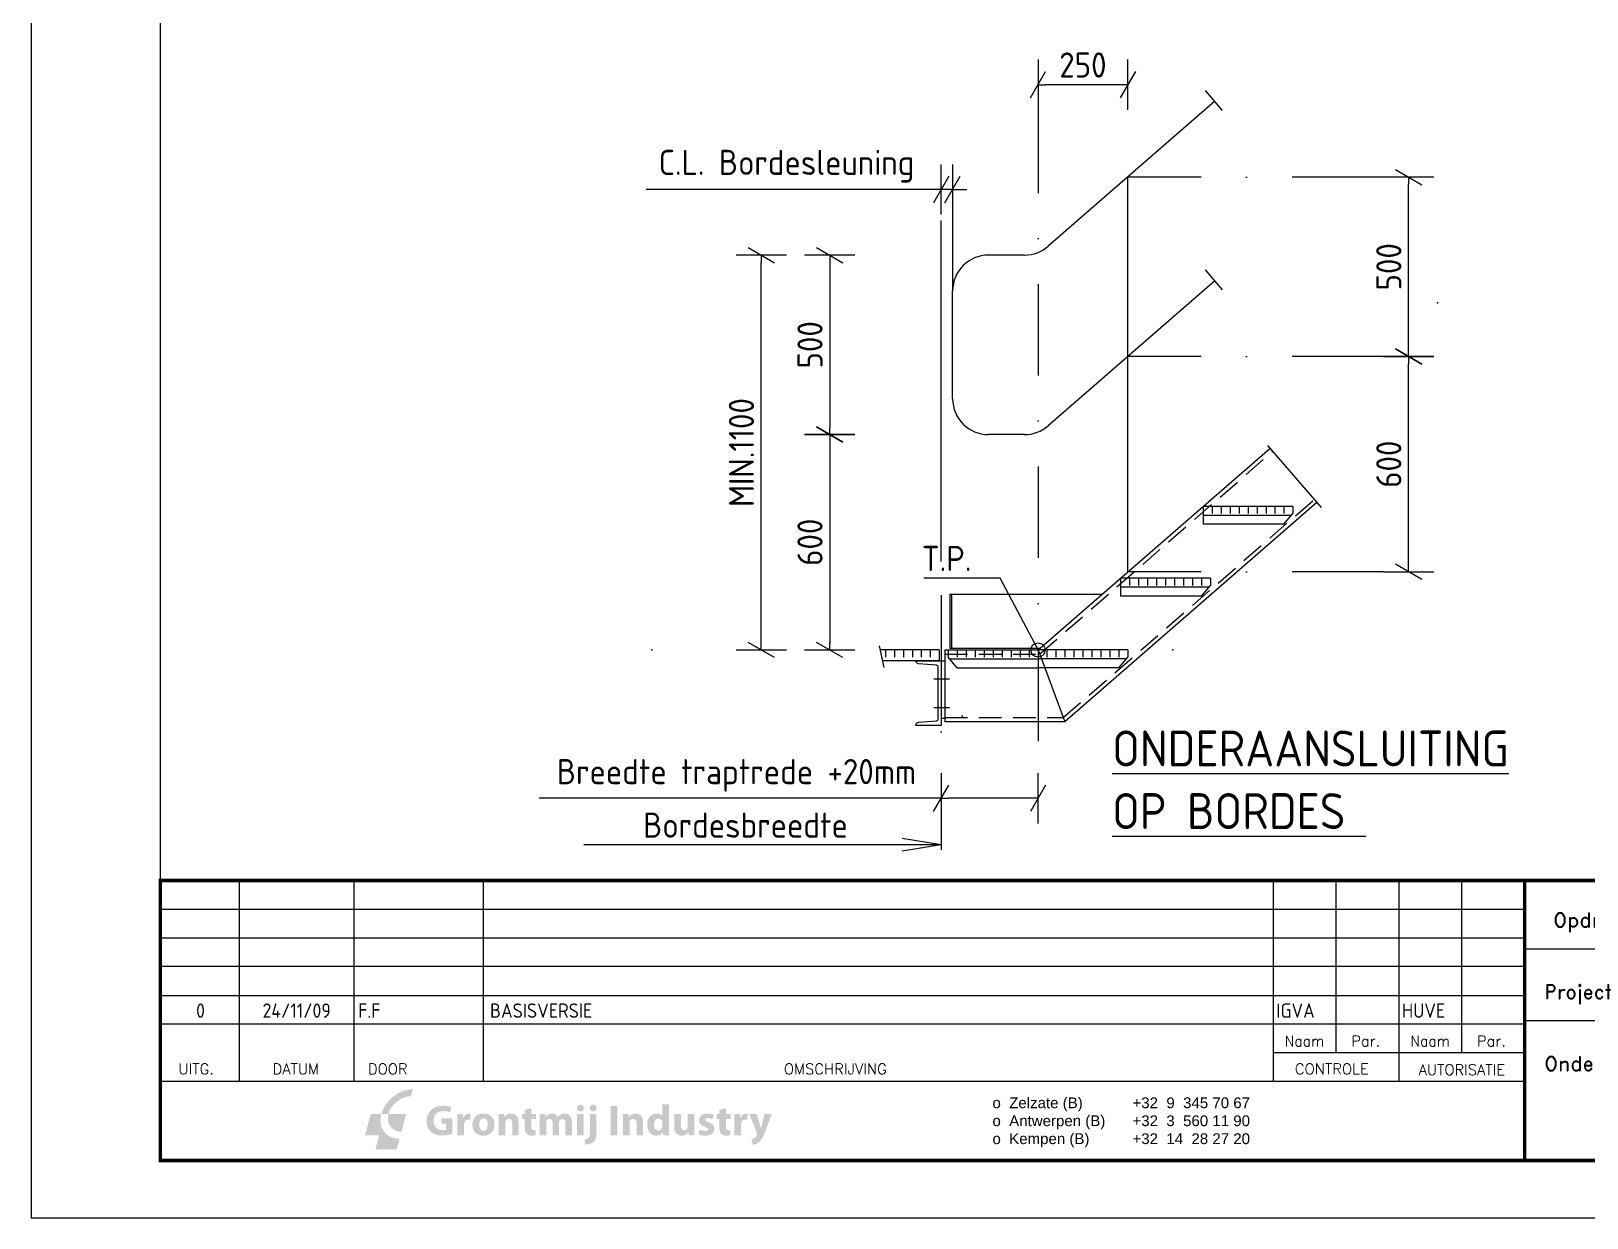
# Model space of a CAD drawing. Header units: millimetres. Extents: x 0 to 8666, y 0 to 5940.
# Drawn here: x 0 to 4333, y 0 to 3306 of the extents above; entities that cross this region are included whole.
import ezdxf
from ezdxf.enums import TextEntityAlignment as Align

# ---------------------------------------------------------------- set-up
doc = ezdxf.new("R2010")
doc.units = ezdxf.units.MM
doc.header["$LTSCALE"] = 20
for name, pattern in [('DASHDOT', [25.4, 12.7, -6.35, 0, -6.35]), ('DASHDOT2', [12.7, 6.35, -3.175, 0, -3.175]), ('HIDDEN2', [4.7625, 3.175, -1.5875])]:
    doc.linetypes.add(name, pattern=pattern)
for name, color, linetype in [('C-0200-maat', 7, 'Continuous'), ('C-0300-tekst-35', 2, 'Continuous'), ('LAYER_1', 160, 'Continuous'), ('MQStrNode', 7, 'Continuous'), ('O-0000-algemeen-co-25', 7, 'Continuous'), ('S-0100-ASLIJN-dd-06', 1, 'DASHDOT'), ('S-0200-maat', 7, 'Continuous'), ('S-0300-tekst-50', 6, 'Continuous'), ('S-2000-STAAL-ALG-co-25', 7, 'Continuous'), ('S-2020-STAAL-PROF-CO-25', 7, 'Continuous'), ('S-2030-staal-prstip-hi2-12', 3, 'HIDDEN2'), ('S-2040-staal-leun-dd2-70', 4, 'DASHDOT2'), ('TITEL', 7, 'Continuous')]:
    doc.layers.add(name, color=color, linetype=linetype)
doc.styles.add('ROMAND', font='romand')
doc.styles.get("Standard").update_dxf_attribs({"font": 'isocp.shx'})
doc.dimstyles.new('STIJL A', dxfattribs={"dimtxt": 70, "dimasz": 20, "dimexe": 50, "dimexo": 50, "dimgap": 20, "dimtad": 1, "dimdec": 0, "dimdsep": 46, "dimtxsty": 'Standard', "dimblk": 'MAATPUNT', "dimcen": 2.5, "dimse1": 1, "dimse2": 1, "dimclrt": 2, "dimadec": 0, "dimazin": 0, "dimtfac": 1, "dimtdec": 0, "dimtmove": 0, "dimatfit": 3, "dimldrblk": 'DOT', "dimfxl": 1, "dimtvp": 1, "dimarcsym": 0})
doc.dimstyles.new('STIJL C', dxfattribs={"dimtxt": 70, "dimasz": 60, "dimexe": 50, "dimexo": 50, "dimgap": 20, "dimtad": 1, "dimdec": 3, "dimlfac": 0.001, "dimzin": 1, "dimdsep": 46, "dimtxsty": 'Standard', "dimblk": 'NONE', "dimcen": 2.5, "dimclrt": 2, "dimadec": 0, "dimazin": 0, "dimtfac": 1, "dimtdec": 0, "dimtmove": 0, "dimatfit": 3, "dimldrblk": 'NONE', "dimfxl": 1, "dimtvp": 1, "dimarcsym": 0})

# ---------------------------------------------------------------- blocks, each defined once
blk = doc.blocks.new('A3')
at = {"color": 7}
blk.add_lwpolyline([(0, 0), (420, 0), (420, 297), (0, 297)], close=True, dxfattribs=at)
at = {"color": 4}
blk.add_lwpolyline([(18, 289), (413, 289), (413, 8), (18, 8)], close=True, dxfattribs=at)
blk = doc.blocks.new('BLOK1')
at = {"layer": 'LAYER_1', "lineweight": 0}
h = blk.add_hatch(color=12, dxfattribs=at)
h.dxf.hatch_style = 2
edge = h.paths.add_edge_path()
edge.add_spline(control_points=[(6.7, 14.88), (8.24, 20.6), (14.12, 25.23), (19.84, 25.23), (19.84, 25.23), (19.06, 22.28), (19.06, 22.28), (14.97, 22.28), (10.77, 18.97), (9.67, 14.88), (9.67, 14.88), (6.72, 14.88), (6.72, 14.88), (6.72, 14.88), (6.7, 14.88), (6.7, 14.88)], knot_values=[0, 0, 0, 0, 1, 1, 1, 2, 2, 2, 3, 3, 3, 4, 4, 4, 5, 5, 5, 5], degree=3, periodic=0)
h = blk.add_hatch(color=156, dxfattribs=at)
h.dxf.hatch_style = 2
edge = h.paths.add_edge_path()
edge.add_spline(control_points=[(17.07, 14.9), (17.07, 14.9), (15.1, 7.49), (15.1, 7.49), (11.01, 7.49), (8.58, 10.81), (9.69, 14.88), (9.69, 14.88), (17.07, 14.9), (17.07, 14.9)], knot_values=[0, 0, 0, 0, 1, 1, 1, 2, 2, 2, 3, 3, 3, 3], degree=3, periodic=0)
edge = h.paths.add_edge_path()
edge.add_spline(control_points=[(6.72, 14.9), (5.18, 9.18), (8.57, 4.55), (14.28, 4.55), (14.28, 4.55), (13.11, 0.09), (13.11, 0.09), (13.11, 0.09), (4.22, 0.09), (4.22, 0.09), (4.22, 0.09), (5.81, 6.01), (5.81, 6.01), (5.81, 6.01), (-0.1, 6.01), (-0.1, 6.01), (-0.1, 6.01), (2.27, 14.9), (2.27, 14.9), (2.27, 14.9), (6.7, 14.9), (6.7, 14.9), (6.7, 14.9), (6.72, 14.9), (6.72, 14.9)], knot_values=[0, 0, 0, 0, 1, 1, 1, 2, 2, 2, 3, 3, 3, 4, 4, 4, 5, 5, 5, 6, 6, 6, 7, 7, 7, 8, 8, 8, 8], degree=3, periodic=0)
h = blk.add_hatch(color=156, dxfattribs=at)
h.dxf.hatch_style = 2
edge = h.paths.add_edge_path()
edge.add_spline(control_points=[(36.31, 6.59), (35.45, 6.3), (33.84, 5.9), (32.23, 5.9), (30.01, 5.9), (28.4, 6.46), (27.28, 7.55), (26.15, 8.6), (25.54, 10.19), (25.56, 11.98), (25.57, 16.04), (28.52, 18.35), (32.52, 18.35), (34.1, 18.35), (35.31, 18.04), (35.91, 17.75), (35.91, 17.75), (35.33, 15.55), (35.33, 15.55), (34.66, 15.84), (33.83, 16.07), (32.49, 16.07), (30.19, 16.07), (28.45, 14.77), (28.45, 12.13), (28.45, 9.61), (30.03, 8.13), (32.29, 8.13), (32.92, 8.13), (33.43, 8.2), (33.65, 8.31), (33.65, 8.31), (33.65, 10.86), (33.65, 10.86), (33.65, 10.86), (31.76, 10.86), (31.76, 10.86), (31.76, 10.86), (31.76, 13.01), (31.76, 13.01), (31.76, 13.01), (36.31, 13.01), (36.31, 13.01), (36.31, 13.01), (36.31, 6.59), (36.31, 6.59)], knot_values=[0, 0, 0, 0, 1, 1, 1, 2, 2, 2, 3, 3, 3, 4, 4, 4, 5, 5, 5, 6, 6, 6, 7, 7, 7, 8, 8, 8, 9, 9, 9, 10, 10, 10, 11, 11, 11, 12, 12, 12, 13, 13, 13, 14, 14, 14, 15, 15, 15, 15], degree=3, periodic=0)
h = blk.add_hatch(color=156, dxfattribs=at)
h.dxf.hatch_style = 2
edge = h.paths.add_edge_path()
edge.add_spline(control_points=[(38.42, 11.96), (38.42, 13.27), (38.39, 14.12), (38.35, 14.88), (38.35, 14.88), (40.72, 14.88), (40.72, 14.88), (40.72, 14.88), (40.81, 13.25), (40.81, 13.25), (40.81, 13.25), (40.88, 13.25), (40.88, 13.25), (41.34, 14.53), (42.42, 15.08), (43.27, 15.08), (43.52, 15.08), (43.65, 15.08), (43.85, 15.04), (43.85, 15.04), (43.85, 12.43), (43.85, 12.43), (43.65, 12.49), (43.42, 12.52), (43.11, 12.52), (42.1, 12.52), (41.41, 11.98), (41.23, 11.13), (41.19, 10.95), (41.17, 10.73), (41.17, 10.52), (41.17, 10.52), (41.17, 6.03), (41.17, 6.03), (41.17, 6.03), (38.42, 6.03), (38.42, 6.03), (38.42, 6.03), (38.42, 11.96), (38.42, 11.96)], knot_values=[0, 0, 0, 0, 1, 1, 1, 2, 2, 2, 3, 3, 3, 4, 4, 4, 5, 5, 5, 6, 6, 6, 7, 7, 7, 8, 8, 8, 9, 9, 9, 10, 10, 10, 11, 11, 11, 12, 12, 12, 13, 13, 13, 13], degree=3, periodic=0)
h = blk.add_hatch(color=156, dxfattribs=at)
edge = h.paths.add_edge_path(flags=16)
edge.add_spline(control_points=[(47.49, 10.46), (47.49, 8.94), (48.12, 7.8), (49.3, 7.8), (50.36, 7.8), (51.05, 8.87), (51.05, 10.46), (51.05, 11.78), (50.55, 13.12), (49.3, 13.12), (47.98, 13.12), (47.49, 11.76), (47.49, 10.46)], knot_values=[0, 0, 0, 0, 1, 1, 1, 2, 2, 2, 3, 3, 3, 4, 4, 4, 4], degree=3, periodic=0)
edge = h.paths.add_edge_path()
edge.add_spline(control_points=[(53.89, 10.55), (53.89, 7.31), (51.59, 5.83), (49.22, 5.83), (46.64, 5.83), (44.65, 7.53), (44.65, 10.39), (44.65, 13.25), (46.53, 15.08), (49.37, 15.08), (52.08, 15.08), (53.89, 13.21), (53.89, 10.55)], knot_values=[0, 0, 0, 0, 1, 1, 1, 2, 2, 2, 3, 3, 3, 4, 4, 4, 4], degree=3, periodic=0)
h = blk.add_hatch(color=156, dxfattribs=at)
h.dxf.hatch_style = 2
edge = h.paths.add_edge_path()
edge.add_spline(control_points=[(55.59, 12.05), (55.59, 13.16), (55.56, 14.1), (55.52, 14.88), (55.52, 14.88), (57.91, 14.88), (57.91, 14.88), (57.91, 14.88), (58.04, 13.67), (58.04, 13.67), (58.04, 13.67), (58.09, 13.67), (58.09, 13.67), (58.45, 14.23), (59.36, 15.08), (60.82, 15.08), (62.63, 15.08), (63.99, 13.88), (63.99, 11.28), (63.99, 11.28), (63.99, 6.03), (63.99, 6.03), (63.99, 6.03), (61.24, 6.03), (61.24, 6.03), (61.24, 6.03), (61.24, 10.93), (61.24, 10.93), (61.24, 12.07), (60.84, 12.85), (59.85, 12.85), (59.09, 12.85), (58.63, 12.33), (58.45, 11.82), (58.38, 11.64), (58.34, 11.39), (58.34, 11.13), (58.34, 11.13), (58.34, 6.03), (58.34, 6.03), (58.34, 6.03), (55.59, 6.03), (55.59, 6.03), (55.59, 6.03), (55.59, 12.05), (55.59, 12.05)], knot_values=[0, 0, 0, 0, 1, 1, 1, 2, 2, 2, 3, 3, 3, 4, 4, 4, 5, 5, 5, 6, 6, 6, 7, 7, 7, 8, 8, 8, 9, 9, 9, 10, 10, 10, 11, 11, 11, 12, 12, 12, 13, 13, 13, 14, 14, 14, 15, 15, 15, 15], degree=3, periodic=0)
h = blk.add_hatch(color=156, dxfattribs=at)
h.dxf.hatch_style = 2
edge = h.paths.add_edge_path()
edge.add_spline(control_points=[(69.17, 17.28), (69.17, 17.28), (69.17, 14.88), (69.17, 14.88), (69.17, 14.88), (71.14, 14.88), (71.14, 14.88), (71.14, 14.88), (71.14, 12.85), (71.14, 12.85), (71.14, 12.85), (69.17, 12.85), (69.17, 12.85), (69.17, 12.85), (69.17, 9.65), (69.17, 9.65), (69.17, 8.58), (69.42, 8.09), (70.25, 8.09), (70.63, 8.09), (70.79, 8.11), (71.07, 8.16), (71.07, 8.16), (71.08, 6.08), (71.08, 6.08), (70.72, 5.94), (70.07, 5.83), (69.29, 5.83), (68.41, 5.83), (67.66, 6.16), (67.23, 6.61), (66.72, 7.13), (66.47, 7.98), (66.47, 9.23), (66.47, 9.23), (66.47, 12.85), (66.47, 12.85), (66.47, 12.85), (65.29, 12.85), (65.29, 12.85), (65.29, 12.85), (65.29, 14.88), (65.29, 14.88), (65.29, 14.88), (66.47, 14.88), (66.47, 14.88), (66.47, 14.88), (66.47, 16.54), (66.47, 16.54), (66.47, 16.54), (69.17, 17.28), (69.17, 17.28)], knot_values=[0, 0, 0, 0, 1, 1, 1, 2, 2, 2, 3, 3, 3, 4, 4, 4, 5, 5, 5, 6, 6, 6, 7, 7, 7, 8, 8, 8, 9, 9, 9, 10, 10, 10, 11, 11, 11, 12, 12, 12, 13, 13, 13, 14, 14, 14, 15, 15, 15, 16, 16, 16, 17, 17, 17, 17], degree=3, periodic=0)
h = blk.add_hatch(color=156, dxfattribs=at)
h.dxf.hatch_style = 2
edge = h.paths.add_edge_path()
edge.add_spline(control_points=[(72.73, 12.05), (72.73, 13.16), (72.69, 14.1), (72.66, 14.88), (72.66, 14.88), (74.97, 14.88), (74.97, 14.88), (74.97, 14.88), (75.1, 13.68), (75.1, 13.68), (75.1, 13.68), (75.15, 13.68), (75.15, 13.68), (75.53, 14.24), (76.31, 15.08), (77.83, 15.08), (78.97, 15.08), (79.88, 14.5), (80.26, 13.57), (80.26, 13.57), (80.29, 13.57), (80.29, 13.57), (80.62, 14.05), (81.02, 14.39), (81.43, 14.64), (81.92, 14.93), (82.47, 15.08), (83.12, 15.08), (84.82, 15.08), (86.1, 13.88), (86.1, 11.24), (86.1, 11.24), (86.1, 6.03), (86.1, 6.03), (86.1, 6.03), (83.42, 6.03), (83.42, 6.03), (83.42, 6.03), (83.42, 10.84), (83.42, 10.84), (83.42, 12.13), (83.01, 12.87), (82.12, 12.87), (81.49, 12.87), (81.04, 12.43), (80.85, 11.91), (80.78, 11.71), (80.75, 11.42), (80.75, 11.2), (80.75, 11.2), (80.75, 6.03), (80.75, 6.03), (80.75, 6.03), (78.07, 6.03), (78.07, 6.03), (78.07, 6.03), (78.07, 10.99), (78.07, 10.99), (78.07, 12.11), (77.67, 12.87), (76.8, 12.87), (76.1, 12.87), (75.68, 12.33), (75.52, 11.87), (75.43, 11.66), (75.41, 11.4), (75.41, 11.19), (75.41, 11.19), (75.41, 6.03), (75.41, 6.03), (75.41, 6.03), (72.73, 6.03), (72.73, 6.03), (72.73, 6.03), (72.73, 12.05), (72.73, 12.05)], knot_values=[0, 0, 0, 0, 1, 1, 1, 2, 2, 2, 3, 3, 3, 4, 4, 4, 5, 5, 5, 6, 6, 6, 7, 7, 7, 8, 8, 8, 9, 9, 9, 10, 10, 10, 11, 11, 11, 12, 12, 12, 13, 13, 13, 14, 14, 14, 15, 15, 15, 16, 16, 16, 17, 17, 17, 18, 18, 18, 19, 19, 19, 20, 20, 20, 21, 21, 21, 22, 22, 22, 23, 23, 23, 24, 24, 24, 25, 25, 25, 25], degree=3, periodic=0)
h = blk.add_hatch(color=156, dxfattribs=at)
h.dxf.hatch_style = 2
edge = h.paths.add_edge_path()
edge.add_spline(control_points=[(88.29, 6.03), (88.29, 6.03), (88.29, 14.88), (88.29, 14.88), (88.29, 14.88), (91.04, 14.88), (91.04, 14.88), (91.04, 14.88), (91.04, 6.03), (91.04, 6.03), (91.04, 6.03), (88.29, 6.03), (88.29, 6.03)], knot_values=[0, 0, 0, 0, 1, 1, 1, 2, 2, 2, 3, 3, 3, 4, 4, 4, 4], degree=3, periodic=0)
edge = h.paths.add_edge_path()
edge.add_spline(control_points=[(91.13, 17.34), (91.13, 16.58), (90.55, 15.96), (89.65, 15.96), (88.78, 15.96), (88.2, 16.58), (88.22, 17.34), (88.2, 18.13), (88.78, 18.73), (89.67, 18.73), (90.55, 18.73), (91.11, 18.13), (91.13, 17.34)], knot_values=[0, 0, 0, 0, 1, 1, 1, 2, 2, 2, 3, 3, 3, 4, 4, 4, 4], degree=3, periodic=0)
h = blk.add_hatch(color=156, dxfattribs=at)
h.dxf.hatch_style = 2
edge = h.paths.add_edge_path()
edge.add_spline(control_points=[(96.43, 17.34), (96.43, 16.58), (95.87, 15.96), (94.95, 15.96), (94.08, 15.96), (93.52, 16.58), (93.52, 17.34), (93.52, 18.13), (94.08, 18.73), (94.99, 18.73), (95.87, 18.73), (96.42, 18.13), (96.43, 17.34)], knot_values=[0, 0, 0, 0, 1, 1, 1, 2, 2, 2, 3, 3, 3, 4, 4, 4, 4], degree=3, periodic=0)
edge = h.paths.add_edge_path()
edge.add_spline(control_points=[(91.42, 4.29), (92.15, 4.35), (92.71, 4.51), (93.05, 4.87), (93.45, 5.29), (93.59, 5.99), (93.59, 7.75), (93.59, 7.75), (93.59, 14.88), (93.59, 14.88), (93.59, 14.88), (96.36, 14.88), (96.36, 14.88), (96.36, 14.88), (96.36, 7.1), (96.36, 7.1), (96.36, 5.16), (95.93, 3.98), (95.11, 3.22), (94.3, 2.46), (93.01, 2.14), (91.69, 2.14), (91.69, 2.14), (91.42, 4.29), (91.42, 4.29)], knot_values=[0, 0, 0, 0, 1, 1, 1, 2, 2, 2, 3, 3, 3, 4, 4, 4, 5, 5, 5, 6, 6, 6, 7, 7, 7, 8, 8, 8, 8], degree=3, periodic=0)
h = blk.add_hatch(color=156, dxfattribs=at)
h.dxf.hatch_style = 2
edge = h.paths.add_edge_path()
edge.add_spline(control_points=[(105.03, 18.23), (105.03, 18.23), (105.03, 6.03), (105.03, 6.03), (105.03, 6.03), (102.26, 6.03), (102.26, 6.03), (102.26, 6.03), (102.26, 18.23), (102.26, 18.23), (102.26, 18.23), (105.03, 18.23), (105.03, 18.23)], knot_values=[0, 0, 0, 0, 1, 1, 1, 2, 2, 2, 3, 3, 3, 4, 4, 4, 4], degree=3, periodic=0)
h = blk.add_hatch(color=156, dxfattribs=at)
h.dxf.hatch_style = 2
edge = h.paths.add_edge_path()
edge.add_spline(control_points=[(107.38, 12.05), (107.38, 13.16), (107.34, 14.1), (107.31, 14.88), (107.31, 14.88), (109.7, 14.88), (109.7, 14.88), (109.7, 14.88), (109.82, 13.67), (109.82, 13.67), (109.82, 13.67), (109.88, 13.67), (109.88, 13.67), (110.24, 14.23), (111.14, 15.08), (112.61, 15.08), (114.42, 15.08), (115.78, 13.88), (115.78, 11.28), (115.78, 11.28), (115.78, 6.03), (115.78, 6.03), (115.78, 6.03), (113.03, 6.03), (113.03, 6.03), (113.03, 6.03), (113.03, 10.93), (113.03, 10.93), (113.03, 12.07), (112.63, 12.85), (111.63, 12.85), (110.87, 12.85), (110.42, 12.33), (110.24, 11.82), (110.17, 11.64), (110.13, 11.39), (110.13, 11.13), (110.13, 11.13), (110.13, 6.03), (110.13, 6.03), (110.13, 6.03), (107.38, 6.03), (107.38, 6.03), (107.38, 6.03), (107.38, 12.05), (107.38, 12.05)], knot_values=[0, 0, 0, 0, 1, 1, 1, 2, 2, 2, 3, 3, 3, 4, 4, 4, 5, 5, 5, 6, 6, 6, 7, 7, 7, 8, 8, 8, 9, 9, 9, 10, 10, 10, 11, 11, 11, 12, 12, 12, 13, 13, 13, 14, 14, 14, 15, 15, 15, 15], degree=3, periodic=0)
h = blk.add_hatch(color=156, dxfattribs=at)
edge = h.paths.add_edge_path(flags=16)
edge.add_spline(control_points=[(123.81, 11.13), (123.81, 11.28), (123.79, 11.48), (123.78, 11.62), (123.61, 12.36), (123.02, 12.98), (122.16, 12.98), (120.92, 12.98), (120.26, 11.86), (120.26, 10.46), (120.26, 8.96), (121.01, 8.02), (122.15, 8.02), (122.94, 8.02), (123.58, 8.56), (123.74, 9.34), (123.79, 9.54), (123.81, 9.74), (123.81, 9.97), (123.81, 9.97), (123.81, 11.13), (123.81, 11.13)], knot_values=[0, 0, 0, 0, 1, 1, 1, 2, 2, 2, 3, 3, 3, 4, 4, 4, 5, 5, 5, 6, 6, 6, 7, 7, 7, 7], degree=3, periodic=0)
edge = h.paths.add_edge_path()
edge.add_spline(control_points=[(126.56, 18.88), (126.56, 18.88), (126.56, 8.67), (126.56, 8.67), (126.56, 7.68), (126.6, 6.63), (126.63, 6.03), (126.63, 6.03), (124.19, 6.03), (124.19, 6.03), (124.19, 6.03), (124.06, 7.33), (124.06, 7.33), (124.06, 7.33), (124.03, 7.33), (124.03, 7.33), (123.47, 6.34), (122.4, 5.83), (121.26, 5.83), (119.16, 5.83), (117.48, 7.62), (117.48, 10.37), (117.46, 13.36), (119.32, 15.08), (121.44, 15.08), (122.53, 15.08), (123.38, 14.7), (123.78, 14.08), (123.78, 14.08), (123.81, 14.08), (123.81, 14.08), (123.81, 14.08), (123.81, 18.88), (123.81, 18.88), (123.81, 18.88), (126.56, 18.88), (126.56, 18.88)], knot_values=[0, 0, 0, 0, 1, 1, 1, 2, 2, 2, 3, 3, 3, 4, 4, 4, 5, 5, 5, 6, 6, 6, 7, 7, 7, 8, 8, 8, 9, 9, 9, 10, 10, 10, 11, 11, 11, 12, 12, 12, 12], degree=3, periodic=0)
h = blk.add_hatch(color=156, dxfattribs=at)
h.dxf.hatch_style = 2
edge = h.paths.add_edge_path()
edge.add_spline(control_points=[(137.11, 8.87), (137.11, 7.71), (137.15, 6.77), (137.18, 6.03), (137.18, 6.03), (134.79, 6.03), (134.79, 6.03), (134.79, 6.03), (134.67, 7.28), (134.67, 7.28), (134.67, 7.28), (134.61, 7.28), (134.61, 7.28), (134.27, 6.73), (133.44, 5.83), (131.85, 5.83), (130.05, 5.83), (128.73, 6.95), (128.73, 9.68), (128.73, 9.68), (128.73, 14.88), (128.73, 14.88), (128.73, 14.88), (131.5, 14.88), (131.5, 14.88), (131.5, 14.88), (131.5, 10.12), (131.5, 10.12), (131.5, 8.83), (131.92, 8.06), (132.88, 8.06), (133.64, 8.06), (134.07, 8.58), (134.25, 9.01), (134.32, 9.18), (134.34, 9.39), (134.34, 9.61), (134.34, 9.61), (134.34, 14.88), (134.34, 14.88), (134.34, 14.88), (137.11, 14.88), (137.11, 14.88), (137.11, 14.88), (137.11, 8.87), (137.11, 8.87)], knot_values=[0, 0, 0, 0, 1, 1, 1, 2, 2, 2, 3, 3, 3, 4, 4, 4, 5, 5, 5, 6, 6, 6, 7, 7, 7, 8, 8, 8, 9, 9, 9, 10, 10, 10, 11, 11, 11, 12, 12, 12, 13, 13, 13, 14, 14, 14, 15, 15, 15, 15], degree=3, periodic=0)
h = blk.add_hatch(color=156, dxfattribs=at)
h.dxf.hatch_style = 2
edge = h.paths.add_edge_path()
edge.add_spline(control_points=[(139.3, 8.44), (139.81, 8.13), (140.86, 7.77), (141.67, 7.77), (142.5, 7.77), (142.85, 8.06), (142.85, 8.51), (142.85, 8.96), (142.58, 9.18), (141.54, 9.52), (139.72, 10.14), (139.01, 11.13), (139.03, 12.16), (139.03, 13.83), (140.44, 15.08), (142.63, 15.08), (143.66, 15.08), (144.58, 14.84), (145.13, 14.57), (145.13, 14.57), (144.64, 12.67), (144.64, 12.67), (144.24, 12.89), (143.48, 13.18), (142.72, 13.18), (142.05, 13.18), (141.67, 12.91), (141.67, 12.45), (141.67, 12.04), (142.01, 11.82), (143.1, 11.44), (144.78, 10.86), (145.49, 10.01), (145.51, 8.71), (145.51, 7.06), (144.2, 5.83), (141.67, 5.83), (140.51, 5.83), (139.48, 6.1), (138.81, 6.46), (138.81, 6.46), (139.3, 8.44), (139.3, 8.44)], knot_values=[0, 0, 0, 0, 1, 1, 1, 2, 2, 2, 3, 3, 3, 4, 4, 4, 5, 5, 5, 6, 6, 6, 7, 7, 7, 8, 8, 8, 9, 9, 9, 10, 10, 10, 11, 11, 11, 12, 12, 12, 13, 13, 13, 14, 14, 14, 14], degree=3, periodic=0)
h = blk.add_hatch(color=156, dxfattribs=at)
h.dxf.hatch_style = 2
edge = h.paths.add_edge_path()
edge.add_spline(control_points=[(150.25, 17.28), (150.25, 17.28), (150.25, 14.88), (150.25, 14.88), (150.25, 14.88), (152.22, 14.88), (152.22, 14.88), (152.22, 14.88), (152.22, 12.85), (152.22, 12.85), (152.22, 12.85), (150.25, 12.85), (150.25, 12.85), (150.25, 12.85), (150.25, 9.65), (150.25, 9.65), (150.25, 8.58), (150.5, 8.09), (151.33, 8.09), (151.71, 8.09), (151.88, 8.11), (152.15, 8.16), (152.15, 8.16), (152.17, 6.08), (152.17, 6.08), (151.8, 5.94), (151.15, 5.83), (150.37, 5.83), (149.49, 5.83), (148.75, 6.16), (148.31, 6.61), (147.8, 7.13), (147.55, 7.98), (147.55, 9.23), (147.55, 9.23), (147.55, 12.85), (147.55, 12.85), (147.55, 12.85), (146.38, 12.85), (146.38, 12.85), (146.38, 12.85), (146.38, 14.88), (146.38, 14.88), (146.38, 14.88), (147.55, 14.88), (147.55, 14.88), (147.55, 14.88), (147.55, 16.54), (147.55, 16.54), (147.55, 16.54), (150.25, 17.28), (150.25, 17.28)], knot_values=[0, 0, 0, 0, 1, 1, 1, 2, 2, 2, 3, 3, 3, 4, 4, 4, 5, 5, 5, 6, 6, 6, 7, 7, 7, 8, 8, 8, 9, 9, 9, 10, 10, 10, 11, 11, 11, 12, 12, 12, 13, 13, 13, 14, 14, 14, 15, 15, 15, 16, 16, 16, 17, 17, 17, 17], degree=3, periodic=0)
h = blk.add_hatch(color=156, dxfattribs=at)
h.dxf.hatch_style = 2
edge = h.paths.add_edge_path()
edge.add_spline(control_points=[(153.81, 11.96), (153.81, 13.27), (153.78, 14.12), (153.74, 14.88), (153.74, 14.88), (156.11, 14.88), (156.11, 14.88), (156.11, 14.88), (156.2, 13.25), (156.2, 13.25), (156.2, 13.25), (156.27, 13.25), (156.27, 13.25), (156.73, 14.53), (157.81, 15.08), (158.66, 15.08), (158.92, 15.08), (159.04, 15.08), (159.24, 15.04), (159.24, 15.04), (159.24, 12.43), (159.24, 12.43), (159.04, 12.49), (158.81, 12.52), (158.5, 12.52), (157.49, 12.52), (156.8, 11.98), (156.62, 11.13), (156.58, 10.95), (156.56, 10.73), (156.56, 10.52), (156.56, 10.52), (156.56, 6.03), (156.56, 6.03), (156.56, 6.03), (153.81, 6.03), (153.81, 6.03), (153.81, 6.03), (153.81, 11.96), (153.81, 11.96)], knot_values=[0, 0, 0, 0, 1, 1, 1, 2, 2, 2, 3, 3, 3, 4, 4, 4, 5, 5, 5, 6, 6, 6, 7, 7, 7, 8, 8, 8, 9, 9, 9, 10, 10, 10, 11, 11, 11, 12, 12, 12, 13, 13, 13, 13], degree=3, periodic=0)
h = blk.add_hatch(color=156, dxfattribs=at)
h.dxf.hatch_style = 2
edge = h.paths.add_edge_path()
edge.add_spline(control_points=[(163.08, 14.88), (163.08, 14.88), (164.4, 10.53), (164.4, 10.53), (164.54, 10.01), (164.72, 9.36), (164.83, 8.89), (164.83, 8.89), (164.89, 8.89), (164.89, 8.89), (165.01, 9.36), (165.16, 10.03), (165.28, 10.53), (165.28, 10.53), (166.37, 14.88), (166.37, 14.88), (166.37, 14.88), (169.32, 14.88), (169.32, 14.88), (169.32, 14.88), (167.26, 9.05), (167.26, 9.05), (165.99, 5.54), (165.14, 4.13), (164.14, 3.24), (163.19, 2.41), (162.17, 2.12), (161.48, 2.03), (161.48, 2.03), (160.91, 4.36), (160.91, 4.36), (161.25, 4.42), (161.68, 4.58), (162.1, 4.83), (162.52, 5.05), (162.97, 5.49), (163.24, 5.94), (163.33, 6.07), (163.38, 6.21), (163.38, 6.34), (163.38, 6.43), (163.37, 6.57), (163.26, 6.79), (163.26, 6.79), (160.02, 14.88), (160.02, 14.88), (160.02, 14.88), (163.08, 14.88), (163.08, 14.88)], knot_values=[0, 0, 0, 0, 1, 1, 1, 2, 2, 2, 3, 3, 3, 4, 4, 4, 5, 5, 5, 6, 6, 6, 7, 7, 7, 8, 8, 8, 9, 9, 9, 10, 10, 10, 11, 11, 11, 12, 12, 12, 13, 13, 13, 14, 14, 14, 15, 15, 15, 16, 16, 16, 16], degree=3, periodic=0)
blk = doc.blocks.new('Logo Grontmij Industry')
blk.add_blockref('BLOK1', (0, 0))
blk = doc.blocks.new('TH-GI-A3-N')
at = {"layer": 'TITEL'}
for p, q in [((11, 11), (11, 39)), ((27, 11), (27, 39)), ((45, 11), (45, 39)), ((155, 11), (155, 39)), ((163.75, 15), (163.75, 39)), ((172.5, 11), (172.5, 39)), ((181.25, 15), (181.25, 39)), ((0, 35), (190, 35)), ((0, 31), (190, 31)), ((190, 29.5), (395, 29.5)), ((190, 27), (0, 27)), ((0, 23), (190, 23)), ((190, 19.5), (338.5, 19.5)), ((190, 19), (0, 19)), ((172.5, 15), (155, 15)), ((190, 15), (172.5, 15)), ((190, 11), (0, 11))]:
    blk.add_line(p, q, dxfattribs=at)
at = {"layer": 'TITEL', "const_width": 0.5}
blk.add_lwpolyline([(395, 0), (0, 0), (0, 39), (395, 39)], close=True, dxfattribs=at)
blk.add_lwpolyline([(190, 39), (190, 0)], dxfattribs=at)
at = {"layer": 'TITEL', "xscale": 0.3342401487458133, "yscale": 0.3342401487458213, "zscale": 0.3342401487458221}
blk.add_blockref('Logo Grontmij Industry', (28.53, 1.5), dxfattribs=at)
at = {"char_height": 1.5, "attachment_point": 1}
for s, insert, width in [('{\\fArial|b0|i0|c0|p34;o  Zelzate (B)}', (115.88, 8.78), 15.62), ('{\\fArial|b0|i0|c0|p34;+32  9  345 70 67}', (135.38, 8.78), 19.12), ('{\\fArial|b0|i0|c0|p34;o  Antwerpen (B)}', (115.88, 6.28), 15.62), ('{\\fArial|b0|i0|c0|p34;+32  3  560 11 90}', (135.38, 6.28), 19.12), ('{\\fArial|b0|i0|c0|p34;o  Kempen (B)}', (115.88, 3.78), 15.62), ('{\\fArial|b0|i0|c0|p34;+32  14  28 27 20}', (135.38, 3.78), 19.12)]:
    blk.add_mtext(s, dxfattribs=dict(at, insert=insert, width=width))
for tag, p in [('UITGAVE', (5.59, 35.88)), ('DATUM', (18.98, 35.88)), ('UITGAVE', (5.59, 31.88)), ('DATUM', (18.98, 31.88)), ('UITGAVE', (5.59, 27.88)), ('DATUM', (18.98, 27.88)), ('UITGAVE', (5.59, 23.88)), ('DATUM', (18.98, 23.88)), ('UITGAVE', (5.59, 19.88)), ('DATUM', (18.98, 19.88))]:
    blk.add_attdef(tag, text='', height=2).set_placement(p, align=Align.CENTER)
for tag, p in [('DOOR', (27.54, 35.88)), ('OMSCHRIJVING', (45.91, 35.88)), ('CONTNAAM', (155.42, 35.88)), ('AUTNAAM', (172.92, 35.88)), ('DOOR', (27.54, 31.88)), ('OMSCHRIJVING', (45.91, 31.88)), ('CONTNAAM', (155.42, 31.88)), ('AUTNAAM', (172.92, 31.88)), ('DOOR', (27.54, 27.88)), ('OMSCHRIJVING', (45.91, 27.88)), ('CONTNAAM', (155.42, 27.88)), ('AUTNAAM', (172.92, 27.88)), ('DOOR', (27.54, 23.88)), ('OMSCHRIJVING', (45.91, 23.88)), ('CONTNAAM', (155.42, 23.88)), ('AUTNAAM', (172.92, 23.88)), ('DOOR', (27.54, 19.88)), ('OMSCHRIJVING', (45.91, 19.88)), ('CONTNAAM', (155.42, 19.88)), ('AUTNAAM', (172.92, 19.88))]:
    blk.add_attdef(tag, p, '', height=2)
at = {"color": 5, "style": 'ROMAND'}
for tag, p, height in [('OPDRACHTGEVER', (221.83, 31.8), 3), ('DOCNRKLANT.', (340.33, 31), 2.5), ('DOCNR.', (340.33, 21.49), 2.5), ('ONDERW1', (221.83, 11.8), 3), ('ONDERW2', (221.83, 6.13), 3)]:
    blk.add_attdef(tag, p, '', height=height, dxfattribs=at)
at = {"color": 5, "style": 'ROMAND', "width": 0.9}
blk.add_attdef('PROJECT', (221.83, 21.8), '', height=3, dxfattribs=at)
at = {"style": 'ROMAND'}
for tag, p in [('SCHAAL', (353.01, 6.38)), ('FORMAAT', (353.01, 1.38))]:
    blk.add_attdef(tag, p, '', height=2, dxfattribs=at)
at = {"color": 5, "style": 'ROMAND'}
blk.add_attdef('UITGAVE', text='', height=2.5, dxfattribs=at).set_placement((384, 2), align=Align.CENTER)
at = {"layer": 'TITEL', "style": 'ROMAND'}
for s, height, p in [('Opdrachtgever', 2, (194, 32.5)), ('  Project', 2, (190, 22.5)), ('Par.', 1.5, (165.84, 15.88)), ('Par.', 1.5, (183.34, 15.88)), ('UITG.', 1.5, (2.51, 12)), ('DATUM', 1.5, (15.62, 12)), ('DOOR', 1.5, (28.91, 12)), ('               OMSCHRIJVING               ', 1.5, (70.06, 12)), ('CONTROLE', 1.5, (158, 12)), ('  Onderwerp', 2, (190, 12.5))]:
    blk.add_text(s, height=height, dxfattribs=at).set_placement(p)
for s, width, p, p2 in [('Naam', 0.865169, (156.58, 15.88), (162.08, 15.88)), ('Naam', 0.865169, (174.08, 15.88), (179.58, 15.88)), ('AUTORISATIE', 0.875, (175.25, 11.88), (187.25, 11.88))]:
    blk.add_text(s, height=1.5, dxfattribs=dict(at, width=width)).set_placement(p, p2, align=Align.FIT)
blk = doc.blocks.new('MQLoc')
at = {"layer": 'O-0000-algemeen-co-25'}
blk.add_circle((0, 0), 0.0000005, dxfattribs=at)
blk = doc.blocks.new('A$C151A3A30')
at = {"color": 1}
for p, q in [((0, 0), (0, -25)), ((18.2, 0), (0, 0)), ((250, 0), (18.2, 0)), ((100, 0), (100, -20)), ((125, 0), (125, -20)), ((150, 0), (150, -20)), ((175, 0), (175, -20)), ((200, 0), (200, -20)), ((225, 0), (225, -20)), ((250, 0), (250, -20)), ((0, -25), (0, -50)), ((245.8, -25), (0, -25)), ((25, 0), (25, -20)), ((50, 0), (50, -20)), ((75, 0), (75, -20)), ((225, -50), (250, -20)), ((225, -50), (0, -50))]:
    blk.add_line(p, q, dxfattribs=at)
blk = doc.blocks.new('_Oblique')
at = {"color": 0, "linetype": 'ByBlock', "lineweight": -2}
blk.add_line((-0.5, -0.5), (0.5, 0.5), dxfattribs=at)
blk = doc.blocks.new('MAATPUNT')
for p, q in [((0, -3.5), (0, 3.5)), ((0, 0), (-1, 0))]:
    blk.add_line(p, q)
at = {"xscale": 3.000000000000007, "yscale": 3, "zscale": 3, "rotation": 195.0000000102671}
blk.add_blockref('_Oblique', (0, 0), dxfattribs=at)
blk = doc.blocks.new('*D37')
at = {"layer": 'Defpoints', "color": 0}
for p in [(2804.5, 3156.8), (2804.5, 2554.1), (3054.5, 2554.1)]:
    blk.add_point(p, dxfattribs=at)
at = {"layer": 'S-0200-maat', "color": 0, "lineweight": -2}
blk.add_line((3034.5, 3156.8), (2824.5, 3156.8), dxfattribs=at)
at = {"layer": 'S-0200-maat', "color": 0, "lineweight": -2, "xscale": 20, "yscale": 20, "zscale": 20, "rotation": 180}
blk.add_blockref('MAATPUNT', (2804.5, 3156.8), dxfattribs=at)
at = {"layer": 'S-0200-maat', "color": 0, "lineweight": -2, "xscale": 20, "yscale": 20, "zscale": 20}
blk.add_blockref('MAATPUNT', (3054.5, 3156.8), dxfattribs=at)
at = {"layer": 'S-0200-maat', "color": 2, "insert": (2929.5, 3211.8), "char_height": 70, "attachment_point": 5}
blk.add_mtext('250', dxfattribs=at)
blk = doc.blocks.new('_dot')
at = {"color": 0, "linetype": 'ByBlock', "lineweight": -2}
blk.add_line((-0.5, 0), (-1, 0), dxfattribs=at)
at = {"color": 0, "linetype": 'ByBlock', "const_width": 0.5}
blk.add_lwpolyline([(-0.25, 0, 1), (0.25, 0, 1)], format="xyb", close=True, dxfattribs=at)
blk = doc.blocks.new('*D38')
at = {"layer": 'Defpoints', "color": 0}
for p in [(2534.5, 1355.7), (2804.5, 1355.7), (2534.5, 1169)]:
    blk.add_point(p, dxfattribs=at)
at = {"layer": 'S-0200-maat', "color": 0, "lineweight": -2}
for p, q in [((2534.5, 1169), (1414.9, 1169)), ((2784.5, 1169), (2554.5, 1169))]:
    blk.add_line(p, q, dxfattribs=at)
at = {"layer": 'S-0200-maat', "color": 0, "lineweight": -2, "xscale": 20, "yscale": 20, "zscale": 20, "rotation": 180}
blk.add_blockref('MAATPUNT', (2534.5, 1169), dxfattribs=at)
at = {"layer": 'S-0200-maat', "color": 0, "lineweight": -2, "xscale": 20, "yscale": 20, "zscale": 20}
blk.add_blockref('MAATPUNT', (2804.5, 1169), dxfattribs=at)
at = {"layer": 'S-0200-maat', "color": 2, "insert": (1964.7, 1232.7), "char_height": 70, "attachment_point": 5}
blk.add_mtext('Breedte traptrede +20mm', dxfattribs=at)
blk = doc.blocks.new('A$C36764A8B')
at = {"layer": 'C-0200-maat'}
for q in [(108.2, 17.4), (108.2, -17.4)]:
    blk.add_line((0, 0), q, dxfattribs=at)
blk = doc.blocks.new('_NONE')
blk = doc.blocks.new('*D39')
at = {"layer": 'Defpoints', "color": 0}
for p in [(3054.5, 2899.6), (3836.6, 2899.6), (3054.5, 2399.6)]:
    blk.add_point(p, dxfattribs=at)
at = {"layer": 'S-0200-maat', "color": 0, "lineweight": -2}
blk.add_line((3836.6, 2419.6), (3836.6, 2879.6), dxfattribs=at)
at = {"layer": 'S-0200-maat', "color": 0, "lineweight": -2, "xscale": 20, "yscale": 20, "zscale": 20}
for p, rotation in [((3836.6, 2899.6), 90), ((3836.6, 2399.6), 270)]:
    blk.add_blockref('MAATPUNT', p, dxfattribs=dict(at, rotation=rotation))
at = {"layer": 'S-0200-maat', "color": 2, "insert": (3781.6, 2649.6), "char_height": 70, "attachment_point": 5, "rotation": 90}
blk.add_mtext('500', dxfattribs=at)
blk = doc.blocks.new('*D40')
at = {"layer": 'Defpoints', "color": 0}
for p in [(2534.5, 2864.9), (2534.5, 2036.1), (2566.6, 2036.1)]:
    blk.add_point(p, dxfattribs=at)
at = {"layer": 'S-0200-maat', "color": 0, "lineweight": -2}
for p, q in [((2514.5, 2864.9), (1713.5, 2864.9)), ((2566.6, 2864.9), (2534.5, 2864.9)), ((2586.6, 2864.9), (2606.6, 2864.9))]:
    blk.add_line(p, q, dxfattribs=at)
at = {"layer": 'S-0200-maat', "color": 0, "lineweight": -2, "xscale": 20, "yscale": 20, "zscale": 20}
blk.add_blockref('MAATPUNT', (2534.5, 2864.9), dxfattribs=at)
at = {"layer": 'S-0200-maat', "color": 0, "lineweight": -2, "xscale": 20, "yscale": 20, "zscale": 20, "rotation": 180}
blk.add_blockref('MAATPUNT', (2566.6, 2864.9), dxfattribs=at)
at = {"layer": 'S-0200-maat', "color": 2, "insert": (2104, 2929.9), "char_height": 70, "attachment_point": 5}
blk.add_mtext('C.L. Bordesleuning', dxfattribs=at)
blk = doc.blocks.new('*D41')
at = {"layer": 'Defpoints', "color": 0}
for p in [(2734.3, 2682.2), (2224.4, 2182.2), (2734.3, 2182.2)]:
    blk.add_point(p, dxfattribs=at)
at = {"layer": 'S-0200-maat', "color": 0, "lineweight": -2}
blk.add_line((2224.4, 2662.2), (2224.4, 2202.2), dxfattribs=at)
at = {"layer": 'S-0200-maat', "color": 0, "lineweight": -2, "xscale": 20, "yscale": 20, "zscale": 20}
for p, rotation in [((2224.4, 2682.2), 90), ((2224.4, 2182.2), 270)]:
    blk.add_blockref('MAATPUNT', p, dxfattribs=dict(at, rotation=rotation))
at = {"layer": 'S-0200-maat', "color": 2, "insert": (2169.4, 2432.2), "char_height": 70, "attachment_point": 5, "rotation": 90}
blk.add_mtext('500', dxfattribs=at)
blk = doc.blocks.new('*D43')
at = {"layer": 'Defpoints', "color": 0}
for p in [(3054.5, 2399.6), (3836.6, 2399.6), (3054.5, 1799.6)]:
    blk.add_point(p, dxfattribs=at)
at = {"layer": 'S-0200-maat', "color": 0, "lineweight": -2}
blk.add_line((3836.6, 1819.6), (3836.6, 2379.6), dxfattribs=at)
at = {"layer": 'S-0200-maat', "color": 0, "lineweight": -2, "xscale": 20, "yscale": 20, "zscale": 20}
for p, rotation in [((3836.6, 2399.6), 90), ((3836.6, 1799.6), 270)]:
    blk.add_blockref('MAATPUNT', p, dxfattribs=dict(at, rotation=rotation))
at = {"layer": 'S-0200-maat', "color": 2, "insert": (3781.6, 2099.6), "char_height": 70, "attachment_point": 5, "rotation": 90}
blk.add_mtext('600', dxfattribs=at)
blk = doc.blocks.new('*D44')
at = {"layer": 'Defpoints', "color": 0}
for p in [(2734.3, 2182.2), (2224.4, 1582.2), (2734.3, 1582.2)]:
    blk.add_point(p, dxfattribs=at)
at = {"layer": 'S-0200-maat', "color": 0, "lineweight": -2}
blk.add_line((2224.4, 2162.2), (2224.4, 1602.2), dxfattribs=at)
at = {"layer": 'S-0200-maat', "color": 0, "lineweight": -2, "xscale": 20, "yscale": 20, "zscale": 20}
for p, rotation in [((2224.4, 2182.2), 90), ((2224.4, 1582.2), 270)]:
    blk.add_blockref('MAATPUNT', p, dxfattribs=dict(at, rotation=rotation))
at = {"layer": 'S-0200-maat', "color": 2, "insert": (2169.4, 1882.2), "char_height": 70, "attachment_point": 5, "rotation": 90}
blk.add_mtext('600', dxfattribs=at)
blk = doc.blocks.new('*D51')
at = {"layer": 'Defpoints', "color": 0}
for p in [(2033.5, 2682.2), (3672.2, 2682.2), (3672.2, 1582.2)]:
    blk.add_point(p, dxfattribs=at)
at = {"layer": 'S-0200-maat', "color": 0, "lineweight": -2}
blk.add_line((2033.5, 1602.2), (2033.5, 2662.2), dxfattribs=at)
at = {"layer": 'S-0200-maat', "color": 0, "lineweight": -2, "xscale": 20, "yscale": 20, "zscale": 20}
for p, rotation in [((2033.5, 2682.2), 90), ((2033.5, 1582.2), 270)]:
    blk.add_blockref('MAATPUNT', p, dxfattribs=dict(at, rotation=rotation))
at = {"layer": 'S-0200-maat', "color": 2, "insert": (1978.5, 2132.2), "char_height": 70, "attachment_point": 5, "rotation": 90}
blk.add_mtext('MIN.1100', dxfattribs=at)

msp = doc.modelspace()

# ---------------------------------------------------------------- linework, layer by layer
at = {"color": 1}
for p, q in [((2558.6, 1737.2), (2982.7, 1737.2)), ((2558.6, 1737.2), (2558.6, 1587.2)), ((2564.6, 1587.2), (2564.6, 1737.2)), ((2529.5, 1582.2), (2364.3, 1582.2)), ((2379.5, 1582.2), (2379.5, 1562.2)), ((2404.5, 1582.2), (2404.5, 1562.2)), ((2429.5, 1582.2), (2429.5, 1562.2)), ((2454.5, 1582.2), (2454.5, 1562.2)), ((2479.5, 1582.2), (2479.5, 1562.2)), ((2504.5, 1582.2), (2504.5, 1562.2)), ((2529.5, 1582.2), (2529.5, 1552.2)), ((2558.6, 1587.2), (2810.2, 1587.2)), ((2529.5, 1552.2), (2370.9, 1552.2))]:
    msp.add_line(p, q, dxfattribs=at)
at = {"layer": 'MQStrNode'}
for p in [(3916.8, 2549.4), (1728.9, 1582.2), (3180.4, 1582.2), (2592.8, 1398.1)]:
    msp.add_point(p, dxfattribs=at)
at = {"layer": 'MQStrNode', "color": 1}
msp.add_point((2534.5, 1552.2), dxfattribs=at)
at = {"layer": 'S-0100-ASLIJN-dd-06'}
for p, q in [((3269.7, 3140.7), (3317.8, 3085.4)), ((2804.5, 3109.2), (2804.5, 1582.2)), ((3766.6, 2899.6), (3054.5, 2899.6)), ((2566.6, 2794.9), (2566.6, 2582.2)), ((3269.7, 2640.7), (3317.8, 2585.4)), ((3766.6, 2399.6), (3054.5, 2399.6)), ((3443.3, 2151.4), (3592.8, 1979.4)), ((3766.6, 1799.6), (3054.5, 1799.6)), ((2534.5, 1734.8), (2534.5, 1025.2)), ((2361.7, 1593.9), (2375.1, 1532.9)), ((2804.5, 1582.2), (2804.5, 1238.8))]:
    msp.add_line(p, q, dxfattribs=at)
at = {"layer": 'S-0200-maat', "color": 1}
msp.add_line((2534.5, 1828.9), (2534.5, 2778.8), dxfattribs=at)
at = {"layer": 'S-0200-maat'}
for p, q in [((2534.5, 1552.2), (2544.5, 1552.2)), ((2514.1, 1502.2), (2558.1, 1502.2)), ((2514.1, 1422.2), (2558.1, 1422.2)), ((2534.5, 1392.2), (2544.5, 1392.2)), ((2534.5, 1039.5), (1539.4, 1039.5))]:
    msp.add_line(p, q, dxfattribs=at)
at = {"layer": 'S-2000-STAAL-ALG-co-25'}
msp.add_circle((2804.5, 1582.2), 20, dxfattribs=at)
at = {"layer": 'S-2020-STAAL-PROF-CO-25'}
for p, q in [((2544.5, 1582.2), (2544.5, 1382.2)), ((2804.5, 1582.2), (2879.3, 1382.2)), ((2534.5, 1552.2), (2534.5, 1392.2))]:
    msp.add_line(p, q, dxfattribs=at)
for points in [[(2804.5, 1582.2), (3450.1, 2143.6)], [(3581.3, 1992.6), (2879.3, 1382.2)], [(2544.5, 1582.2), (2804.5, 1582.2)], [(2879.3, 1382.2), (2544.5, 1382.2)]]:
    msp.add_lwpolyline(points, dxfattribs=at)
at = {"layer": 'S-2020-STAAL-PROF-CO-25', "color": 1}
msp.add_lwpolyline([(2534.5, 1372.2), (2464.5, 1372.2), (2464.5, 1373, -0.390971), (2471.8, 1380.9), (2521.4, 1384.9, 0.390972), (2526.5, 1390.4), (2526.5, 1533.9, 0.390971), (2521.4, 1539.4), (2471.8, 1543.4, -0.390972), (2464.5, 1551.3), (2464.5, 1551.3), (2464.5, 1552.2), (2534.5, 1552.2)], format="xyb", close=True, dxfattribs=at)
at = {"layer": 'S-2030-staal-prstip-hi2-12'}
for p, q in [((2808.8, 1570.7), (3457.6, 2134.9)), ((2875, 1393.7), (3573.8, 2001.3)), ((2544.5, 1570.7), (2808.8, 1570.7)), ((2544.5, 1393.7), (2875, 1393.7))]:
    msp.add_line(p, q, dxfattribs=at)
at = {"layer": 'S-2040-staal-leun-dd2-70', "linetype": 'Continuous'}
for p, q in [((3296.4, 3110), (2832.7, 2706.7)), ((3054.5, 1799.6), (3054.5, 2899.6)), ((2767.1, 2682.2), (2666.6, 2682.2)), ((3296.4, 2610), (2832.7, 2206.7)), ((2566.6, 2282.2), (2566.6, 2582.2)), ((2767.1, 2182.2), (2666.6, 2182.2))]:
    msp.add_line(p, q, dxfattribs=at)
for centre, start, end in [((2767.1, 2782.2), 270, 311.0091), ((2666.6, 2582.2), 90, 180), ((2666.6, 2282.2), 180, 270), ((2767.1, 2282.2), 270, 311.0091)]:
    msp.add_arc(centre, 100, start, end, dxfattribs=at)

# ---------------------------------------------------------------- block references
at = {"xscale": 20, "yscale": 20, "zscale": 20}
msp.add_blockref('A3', (0, 0), dxfattribs=at)
ref = msp.add_blockref('TH-GI-A3-N', (360, 160), dxfattribs=dict(xscale=20, yscale=20, zscale=20))
ref.add_attrib('UITGAVE', '0', dxfattribs={"height": 40}).set_placement((471.9, 557.5), align=Align.CENTER)
ref.add_attrib('DATUM', '24/11/09', dxfattribs={"height": 40}).set_placement((739.7, 557.5), align=Align.CENTER)
ref.add_attrib('DOOR', 'F.F', (910.9, 557.5), dxfattribs={"height": 40})
ref.add_attrib('OMSCHRIJVING', 'BASISVERSIE', (1278.2, 557.5), dxfattribs={"height": 40})
ref.add_attrib('CONTNAAM', 'IGVA', (3468.4, 557.5), dxfattribs={"height": 40})
ref.add_attrib('AUTNAAM', 'HUVE', (3818.4, 557.5), dxfattribs={"height": 40})
at = {"layer": 'C-0200-maat', "xscale": -1}
msp.add_blockref('A$C36764A8B', (2534.5, 1039.5), dxfattribs=at)
at = {"layer": 'O-0000-algemeen-co-25'}
msp.add_blockref('MQLoc', (0, 0), dxfattribs=at)
at = {"layer": 'S-0200-maat'}
for p in [(3264.5, 1982.2), (3034.5, 1782.2), (2804.5, 1582.2)]:
    msp.add_blockref('A$C151A3A30', p, dxfattribs=at)
at = {"layer": 'S-0200-maat', "xscale": -1}
msp.add_blockref('A$C151A3A30', (2804.5, 1582.2), dxfattribs=at)

# ---------------------------------------------------------------- texts
at = {"layer": 'C-0300-tekst-35'}
msp.add_text('Bordesbreedte', height=70, dxfattribs=at).set_placement((1704.5, 1059.1))
at = {"layer": 'S-0200-maat', "color": 2, "insert": (2619.2, 1802.1), "char_height": 70, "attachment_point": 9}
msp.add_mtext('T.P.', dxfattribs=at)
at = {"layer": 'S-0300-tekst-50'}
for s, p in [('%%UONDERAANSLUITING', (3011.1, 1257.7)), ('%%UOP BORDES ', (3011.1, 1083.3))]:
    msp.add_text(s, height=100, dxfattribs=at).set_placement(p)

# ---------------------------------------------------------------- dimensions: what is measured, and where the dimension line sits
at = {"layer": 'S-0200-maat'}
for base, p1, p2, angle, picture, middle in [((2804.5, 3156.8), (3054.5, 2554.1), (2804.5, 2554.1), 180, '*D37', (2929.5, 3211.8)), ((3836.6, 2899.6), (3054.5, 2399.6), (3054.5, 2899.6), 90, '*D39', (3781.6, 2649.6)), ((2224.4, 2182.2), (2734.3, 2682.2), (2734.3, 2182.2), 90, '*D41', (2169.4, 2432.2)), ((3836.6, 2399.6), (3054.5, 1799.6), (3054.5, 2399.6), 90, '*D43', (3781.6, 2099.6)), ((2224.4, 1582.2), (2734.3, 2182.2), (2734.3, 1582.2), 90, '*D44', (2169.4, 1882.2))]:
    dim = msp.add_linear_dim(base=base, p1=p1, p2=p2, angle=angle, dimstyle='STIJL A', dxfattribs=at)
    dim.commit()
    dim.dimension.update_dxf_attribs({"geometry": picture, "text_midpoint": middle})
dim = msp.add_linear_dim(base=(2534.5, 2864.9), p1=(2566.6, 2036.1), p2=(2534.5, 2036.1), text='C.L. Bordesleuning', dimstyle='STIJL A', dxfattribs=at)
dim.commit()
dim.dimension.update_dxf_attribs({"geometry": '*D40', "text_midpoint": (2104, 2929.9)})
for base, p1, p2, angle, text, picture, middle in [((2033.5, 2682.2), (3672.2, 1582.2), (3672.2, 2682.2), 90, 'MIN.1100', '*D51', (1978.5, 2132.2)), ((2534.5, 1169), (2804.5, 1355.7), (2534.5, 1355.7), 180, 'Breedte traptrede +20mm', '*D38', (1964.7, 1232.7))]:
    dim = msp.add_linear_dim(base=base, p1=p1, p2=p2, angle=angle, text=text, dimstyle='STIJL A', dxfattribs=at)
    dim.commit()
    dim.dimension.update_dxf_attribs({"geometry": picture, "text_midpoint": middle})

# ---------------------------------------------------------------- leaders
at = {"layer": 'S-0200-maat', "annotation_type": 0, "has_hookline": 1, "hookline_direction": 1, "text_width": 133}
msp.add_leader([(2804.5, 1582.2), (2699.2, 1782.1), (2639.2, 1782.1)], dimstyle='STIJL C', dxfattribs=at)

doc.saveas('drawing.dxf')
